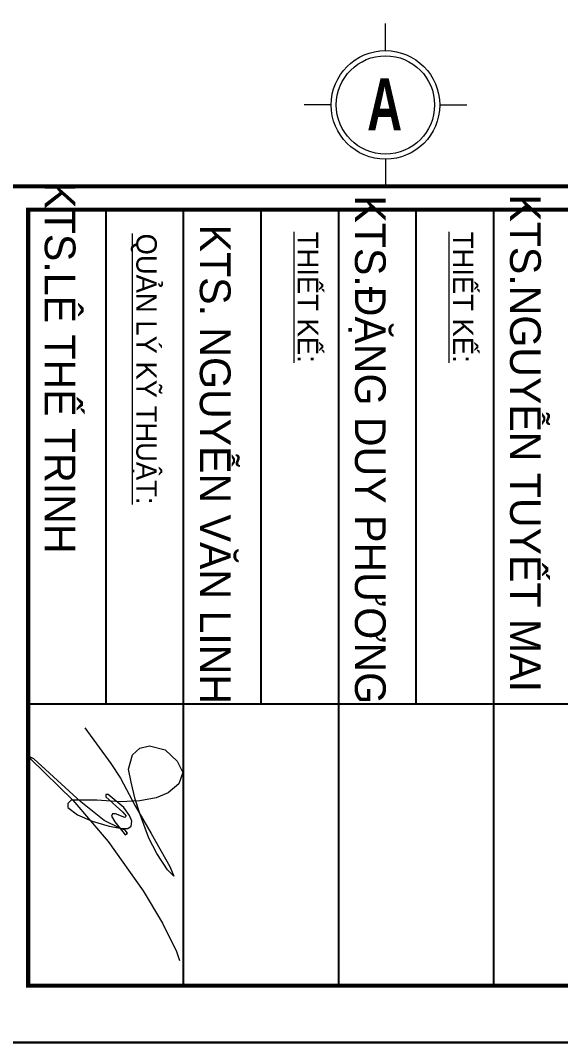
# Model space of a CAD drawing. Header units: millimetres. Extents: x 1336014 to 2939047, y -333549 to -60566.
# Drawn here: x 1436275 to 1438365, y -195786 to -191835 of the extents above; entities that cross this region are included whole.
import ezdxf
from ezdxf.enums import TextEntityAlignment as Align

# ---------------------------------------------------------------- set-up
doc = ezdxf.new("R2010")
doc.units = ezdxf.units.MM
doc.header["$MEASUREMENT"] = 0
for name, color, linetype, lineweight in [('05.Text', 253, 'Continuous', 18), ('11.Khung bo', 32, 'Continuous', 50), ('12.Khung', 36, 'Continuous', 25)]:
    doc.layers.add(name, color=color, linetype=linetype, lineweight=lineweight)
doc.layers.add('Tpl_Bound', color=1, linetype='Continuous', plot=False)
doc.styles.add('AVANTHB', font='')
doc.styles.add('VnAvantH', font='')
doc.styles.get('AVANTHB').set_extended_font_data('.VnAvantH', bold=True)
doc.styles.get('VnAvantH').set_extended_font_data('.VnAvantH')

# ---------------------------------------------------------------- blocks, each defined once
blk = doc.blocks.new('100')
at = {"layer": '05.Text'}
blk.add_lwpolyline([(1899552.4, -936474.8), (1899782.1, -936307.7), (1899876.1, -936245), (1900053.6, -936151), (1900231.2, -936046.6), (1900445.2, -935926.5), (1900507.9, -935900.4), (1900466.1, -935942.2), (1900361.7, -936010), (1900262.5, -936062.2), (1900110, -936117.9), (1900011.9, -936151), (1899902.2, -936177.1), (1899818.7, -936192.8), (1899724.7, -936166.7), (1899682.9, -936119.7), (1899667.2, -936057), (1899693.3, -935957.8), (1899766.4, -935879.5), (1899839.5, -935842.9), (1899912.6, -935869), (1899970.1, -935936.9), (1900001.4, -936015.3), (1900022.3, -936119.7), (1900027.5, -936245), (1900017.1, -936396.4), (1900017.1, -936500.9), (1900017.1, -936563.5), (1900038, -936584.4), (1900064.1, -936584.4), (1900111.1, -936521.8), (1900152.8, -936427.8), (1900184.2, -936318.1), (1900199.8, -936234.6), (1900199.8, -936198), (1900184.2, -936177.1), (1900152.8, -936171.9), (1900116.3, -936187.6), (1900064.1, -936224.1), (1899980.5, -936323.3), (1899980.5, -936339), (1899996.2, -936339), (1900095.4, -936229.3), (1900121.5, -936208.5), (1900128.1, -936216.7), (1900105.8, -936276.3), (1900105.8, -936297.2), (1900121.5, -936302.4), (1900158.1, -936281.6), (1900220.7, -936229.3), (1900241.6, -936213.7), (1900231, -936199.5), (1900211.7, -936213.9), (1900197.1, -936249), (1900147.6, -936349.4), (1900027.5, -936500.9), (1899750.8, -936803.7), (1899740.3, -936824.6), (1899750.8, -936824.6), (1900017.1, -936553.1), (1900283.4, -936323.3), (1900601.9, -936098.8), (1900810.8, -935973.5), (1900993.5, -935884.7), (1901051, -935863.8), (1901051, -935863.8)], dxfattribs=at)
blk.add_lwpolyline([(1899552.4, -936474.8), (1899782.1, -936307.7), (1899876.1, -936245), (1900053.6, -936151), (1900231.2, -936046.6), (1900445.2, -935926.5), (1900507.9, -935900.4), (1900466.1, -935942.2), (1900361.7, -936010), (1900262.5, -936062.2), (1900110, -936117.9), (1900011.9, -936151), (1899902.2, -936177.1), (1899818.7, -936192.8), (1899724.7, -936166.7), (1899682.9, -936119.7), (1899667.2, -936057), (1899693.3, -935957.8), (1899766.4, -935879.5), (1899839.5, -935842.9), (1899912.6, -935869), (1899970.1, -935936.9), (1900001.4, -936015.3), (1900022.3, -936119.7), (1900027.5, -936245), (1900017.1, -936396.4), (1900017.1, -936500.9), (1900017.1, -936563.5), (1900038, -936584.4), (1900064.1, -936584.4), (1900111.1, -936521.8), (1900152.8, -936427.8), (1900184.2, -936318.1), (1900199.8, -936234.6), (1900199.8, -936198), (1900184.2, -936177.1), (1900152.8, -936171.9), (1900116.3, -936187.6), (1900064.1, -936224.1), (1899980.5, -936323.3), (1899980.5, -936339), (1899996.2, -936339), (1900095.4, -936229.3), (1900121.5, -936208.5), (1900128.1, -936216.7), (1900105.8, -936276.3), (1900105.8, -936297.2), (1900121.5, -936302.4), (1900158.1, -936281.6), (1900220.7, -936229.3), (1900241.6, -936213.7), (1900231, -936199.5), (1900211.7, -936213.9), (1900197.1, -936249), (1900147.6, -936349.4), (1900027.5, -936500.9), (1899750.8, -936803.7), (1899740.3, -936824.6), (1899750.8, -936824.6), (1900017.1, -936553.1), (1900283.4, -936323.3), (1900601.9, -936098.8), (1900810.8, -935973.5), (1900993.5, -935884.7), (1901051, -935863.8), (1901051, -935863.8)], dxfattribs=at)
blk.add_lwpolyline([(1899552.4, -936474.8), (1899782.1, -936307.7), (1899876.1, -936245), (1900053.6, -936151), (1900231.2, -936046.6), (1900445.2, -935926.5), (1900507.9, -935900.4), (1900466.1, -935942.2), (1900361.7, -936010), (1900262.5, -936062.2), (1900110, -936117.9), (1900011.9, -936151), (1899902.2, -936177.1), (1899818.7, -936192.8), (1899724.7, -936166.7), (1899682.9, -936119.7), (1899667.2, -936057), (1899693.3, -935957.8), (1899766.4, -935879.5), (1899839.5, -935842.9), (1899912.6, -935869), (1899970.1, -935936.9), (1900001.4, -936015.3), (1900022.3, -936119.7), (1900027.5, -936245), (1900017.1, -936396.4), (1900017.1, -936500.9), (1900017.1, -936563.5), (1900038, -936584.4), (1900064.1, -936584.4), (1900111.1, -936521.8), (1900152.8, -936427.8), (1900184.2, -936318.1), (1900199.8, -936234.6), (1900199.8, -936198), (1900184.2, -936177.1), (1900152.8, -936171.9), (1900116.3, -936187.6), (1900064.1, -936224.1), (1899980.5, -936323.3), (1899980.5, -936339), (1899996.2, -936339), (1900095.4, -936229.3), (1900121.5, -936208.5), (1900128.1, -936216.7), (1900105.8, -936276.3), (1900105.8, -936297.2), (1900121.5, -936302.4), (1900158.1, -936281.6), (1900220.7, -936229.3), (1900241.6, -936213.7), (1900231, -936199.5), (1900211.7, -936213.9), (1900197.1, -936249), (1900147.6, -936349.4), (1900027.5, -936500.9), (1899750.8, -936803.7), (1899740.3, -936824.6), (1899750.8, -936824.6), (1900017.1, -936553.1), (1900283.4, -936323.3), (1900601.9, -936098.8), (1900810.8, -935973.5), (1900993.5, -935884.7), (1901051, -935863.8), (1901051, -935863.8)], dxfattribs=at)
at = {"layer": '11.Khung bo', "const_width": 26.7}
for points in [[(1860913, -945239.8), (1860913, -916940.1), (1896062.6, -916940.1), (1896062.6, -945239.8)], [(1860913, -945239.8), (1860913, -916940.1), (1896062.6, -916940.1), (1896062.6, -945239.8)], [(1860913, -945239.8), (1860913, -916940.1), (1896062.6, -916940.1), (1896062.6, -945239.8)], [(1896212.6, -936839.9), (1901212.6, -936839.9), (1901212.6, -929840), (1896212.6, -929840)], [(1896212.6, -936839.9), (1901212.6, -936839.9), (1901212.6, -929840), (1896212.6, -929840)], [(1896212.6, -936839.9), (1901212.6, -936839.9), (1901212.6, -929840), (1896212.6, -929840)]]:
    blk.add_lwpolyline(points, close=True, dxfattribs=at)
at = {"layer": '12.Khung'}
for p, q in [((1899398.9, -929840), (1899398.9, -936839.9)), ((1899398.9, -929840), (1899398.9, -936839.9)), ((1899398.9, -929840), (1899398.9, -936839.9)), ((1896212.6, -933839.9), (1901212.6, -933839.9)), ((1896212.6, -933839.9), (1901212.6, -933839.9)), ((1896212.6, -933839.9), (1901212.6, -933839.9)), ((1896212.6, -934339.9), (1899398.9, -934339.9)), ((1896212.6, -934339.9), (1899398.9, -934339.9)), ((1896212.6, -934339.9), (1899398.9, -934339.9)), ((1896212.6, -934839.9), (1901212.6, -934839.9)), ((1896212.6, -934839.9), (1901212.6, -934839.9)), ((1896212.6, -934839.9), (1901212.6, -934839.9)), ((1896212.6, -935339.9), (1899398.9, -935339.9)), ((1896212.6, -935339.9), (1899398.9, -935339.9)), ((1896212.6, -935339.9), (1899398.9, -935339.9)), ((1896212.6, -935839.9), (1901212.6, -935839.9)), ((1896212.6, -935839.9), (1901212.6, -935839.9)), ((1896212.6, -935839.9), (1901212.6, -935839.9)), ((1896212.6, -936339.9), (1899398.9, -936339.9)), ((1896212.6, -936339.9), (1899398.9, -936339.9)), ((1896212.6, -936339.9), (1899398.9, -936339.9))]:
    blk.add_line(p, q, dxfattribs=at)
blk.add_lwpolyline([(1901579.2, -945939.8), (1901579.2, -916240.1), (1859579.6, -916240.1), (1859579.6, -945939.8)], close=True, dxfattribs=at)
blk.add_lwpolyline([(1901579.2, -945939.8), (1901579.2, -916240.1), (1859579.6, -916240.1), (1859579.6, -945939.8)], close=True, dxfattribs=at)
blk.add_lwpolyline([(1901579.2, -945939.8), (1901579.2, -916240.1), (1859579.6, -916240.1), (1859579.6, -945939.8)], close=True, dxfattribs=at)
at = {"layer": '05.Text', "style": 'VnAvantH'}
for s, p in [('KTS.nguyÔn tuyÕt mai', (1899320.6, -933733.2)), ('KTS.§ÆNG DUY PH¦¥NG', (1899398.5, -934733.2)), ('KTS. NGUYÔN V¡N LINH', (1899398.5, -935733.2)), ('KTS.lª thÕ trinh', (1898428.2, -936733.2))]:
    blk.add_text(s, height=197.998, dxfattribs=at).set_placement(p, align=Align.RIGHT)
for s, p in [('%%UthiÕt kÕ:', (1896355.3, -934101.6)), ('%%UthiÕt kÕ:', (1896355.3, -935101.6)), ('%%Uqu¶n lý kü thuËt:', (1896366.5, -936142.8))]:
    blk.add_text(s, height=131.999, dxfattribs=at).set_placement(p)
blk = doc.blocks.new('DANHTRUC')
for p, q in [((980383.4, -947346.6), (980383.4, -947136.6)), ((979963.4, -947766.6), (979753.4, -947766.6)), ((980803.4, -947766.6), (981013.4, -947766.6)), ((980383.4, -948186.6), (980383.4, -948396.6))]:
    blk.add_line(p, q)
for radius in [420, 380]:
    blk.add_circle((980383.4, -947766.6), radius)

msp = doc.modelspace()

# ---------------------------------------------------------------- linework, layer by layer
at = {"layer": 'Tpl_Bound', "color": 1}
msp.add_lwpolyline([(1430845.5, -195786.5), (1430845.5, -170586.7), (1448665.3, -170586.7), (1448665.3, -195786.5)], close=True, dxfattribs=at)

# ---------------------------------------------------------------- block references
at = {"layer": '05.Text', "xscale": 0.6, "yscale": 0.6, "zscale": 0.6, "rotation": 270}
msp.add_blockref('100', (1998409.4, 945161.1), dxfattribs=at)
at = {"layer": '05.Text', "xscale": 0.5, "yscale": 0.5, "zscale": 0.5}
msp.add_blockref('DANHTRUC', (947495.7, 281721.8), dxfattribs=at)

# ---------------------------------------------------------------- texts
at = {"layer": '05.Text', "style": 'AVANTHB', "width": 0.7}
msp.add_text('a', height=200, dxfattribs=at).set_placement((1437616.6, -192259.2))

doc.saveas('drawing.dxf')
